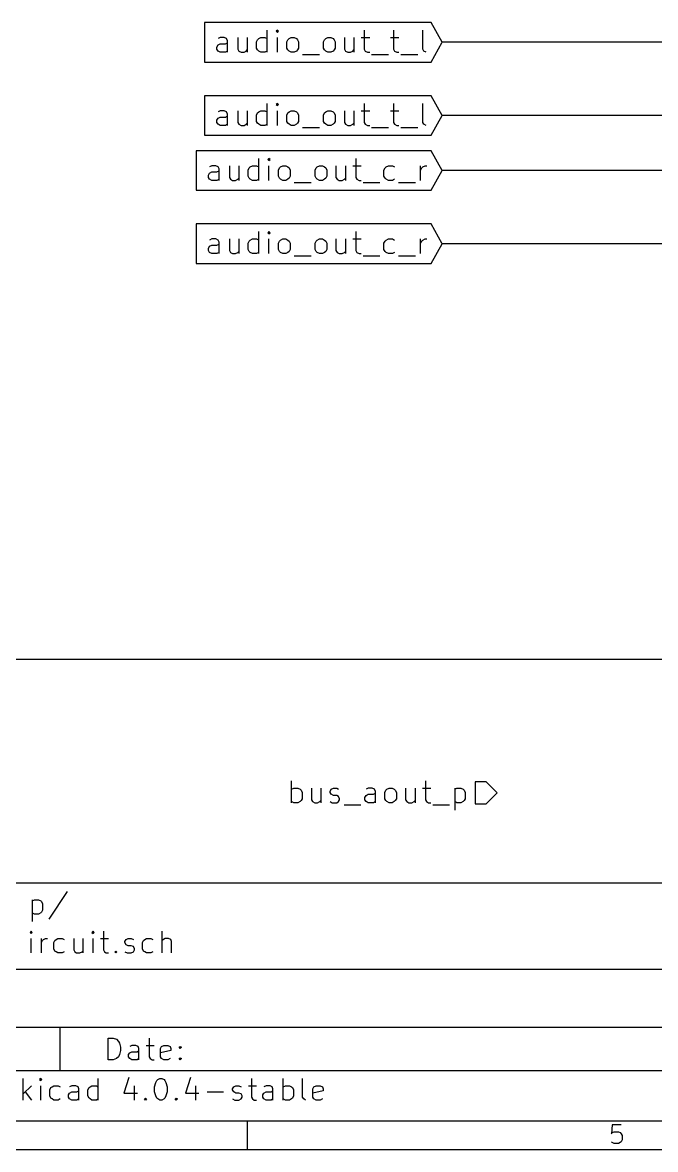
# Model space of a CAD drawing. Extents: x 10 to 329, y -200 to -10.
# Drawn here: x 194.4 to 238.3, y -200 to -121.8 of the extents above; entities that cross this region are included whole.
import ezdxf

# ---------------------------------------------------------------- set-up
doc = ezdxf.new("R2010")
doc.units = 0
doc.header["$MEASUREMENT"] = 0
doc.layers.add('BLACK', color=7, linetype='CONTINUOUS')

msp = doc.modelspace()

# ---------------------------------------------------------------- linework, layer by layer
at = {"layer": 'Black'}
for p, q in [((222.758, -121.818), (207.035, -121.818)), ((207.035, -121.818), (207.035, -123.19)), ((223.52, -123.19), (222.758, -121.818)), ((211.379, -123.876), (211.379, -122.352)), ((212.09, -122.352), (212.014, -122.428)), ((212.014, -122.428), (212.09, -122.504)), ((212.166, -122.428), (212.09, -122.352)), ((212.09, -122.352), (212.09, -122.504)), ((212.09, -122.504), (212.166, -122.428)), ((218.11, -122.352), (218.11, -123.673)), ((220.142, -122.352), (220.142, -123.673)), ((222.174, -123.673), (222.174, -122.352)), ((207.035, -123.19), (207.035, -124.562)), ((207.899, -123.52), (207.975, -123.368)), ((207.899, -123.673), (207.899, -123.52)), ((208.128, -122.86), (207.975, -122.936)), ((207.975, -123.368), (208.128, -123.292)), ((208.407, -122.86), (208.128, -122.86)), ((208.128, -123.292), (208.483, -123.292)), ((208.559, -122.936), (208.407, -122.86)), ((208.483, -123.292), (208.636, -123.215)), ((208.636, -123.088), (208.559, -122.936)), ((208.636, -123.876), (208.636, -123.088)), ((209.347, -122.86), (209.347, -123.673)), ((210.007, -122.86), (210.007, -123.876)), ((210.642, -123.165), (210.718, -123.012)), ((210.642, -123.596), (210.642, -123.165)), ((210.718, -123.012), (210.795, -122.936)), ((210.795, -122.936), (210.947, -122.86)), ((210.947, -122.86), (211.226, -122.86)), ((211.226, -122.86), (211.379, -122.936)), ((212.09, -123.876), (212.09, -122.86)), ((212.75, -123.165), (212.827, -123.012)), ((212.75, -123.596), (212.75, -123.165)), ((212.827, -123.012), (212.903, -122.936)), ((212.903, -122.936), (213.055, -122.86)), ((213.055, -122.86), (213.258, -122.86)), ((213.258, -122.86), (213.411, -122.936)), ((213.411, -122.936), (213.487, -123.012)), ((213.487, -123.012), (213.563, -123.165)), ((213.563, -123.165), (213.563, -123.596)), ((215.29, -123.165), (215.367, -123.012)), ((215.29, -123.596), (215.29, -123.165)), ((215.367, -123.012), (215.443, -122.936)), ((215.443, -122.936), (215.595, -122.86)), ((215.595, -122.86), (215.798, -122.86)), ((215.798, -122.86), (215.951, -122.936)), ((215.951, -122.936), (216.027, -123.012)), ((216.027, -123.012), (216.103, -123.165)), ((216.103, -123.165), (216.103, -123.596)), ((216.738, -122.86), (216.738, -123.673)), ((217.399, -122.86), (217.399, -123.876)), ((217.907, -122.86), (218.491, -122.86)), ((219.939, -122.86), (220.523, -122.86)), ((222.758, -124.562), (223.52, -123.19)), ((237.49, -123.19), (223.52, -123.19)), ((245.11, -123.19), (237.49, -123.19)), ((207.975, -123.8), (207.899, -123.673)), ((208.128, -123.876), (207.975, -123.8)), ((208.483, -123.876), (208.128, -123.876)), ((208.636, -123.8), (208.483, -123.876)), ((209.347, -123.673), (209.423, -123.8)), ((209.423, -123.8), (209.575, -123.876)), ((209.575, -123.876), (209.779, -123.876)), ((209.779, -123.876), (209.931, -123.8)), ((209.931, -123.8), (210.007, -123.723)), ((210.718, -123.723), (210.642, -123.596)), ((210.795, -123.8), (210.718, -123.723)), ((210.947, -123.876), (210.795, -123.8)), ((211.226, -123.876), (210.947, -123.876)), ((211.379, -123.8), (211.226, -123.876)), ((212.827, -123.723), (212.75, -123.596)), ((212.903, -123.8), (212.827, -123.723)), ((213.055, -123.876), (212.903, -123.8)), ((213.258, -123.876), (213.055, -123.876)), ((213.411, -123.8), (213.258, -123.876)), ((213.487, -123.723), (213.411, -123.8)), ((213.563, -123.596), (213.487, -123.723)), ((213.843, -124.028), (215.011, -124.028)), ((215.367, -123.723), (215.29, -123.596)), ((215.443, -123.8), (215.367, -123.723)), ((215.595, -123.876), (215.443, -123.8)), ((215.798, -123.876), (215.595, -123.876)), ((215.951, -123.8), (215.798, -123.876)), ((216.027, -123.723), (215.951, -123.8)), ((216.103, -123.596), (216.027, -123.723)), ((216.738, -123.673), (216.814, -123.8)), ((216.814, -123.8), (216.967, -123.876)), ((216.967, -123.876), (217.17, -123.876)), ((217.17, -123.876), (217.322, -123.8)), ((217.322, -123.8), (217.399, -123.723)), ((218.11, -123.673), (218.186, -123.8)), ((218.186, -123.8), (218.338, -123.876)), ((218.338, -123.876), (218.491, -123.876)), ((218.618, -124.028), (219.786, -124.028)), ((220.142, -123.673), (220.218, -123.8)), ((220.218, -123.8), (220.37, -123.876)), ((220.37, -123.876), (220.523, -123.876)), ((220.65, -124.028), (221.818, -124.028)), ((222.25, -123.8), (222.174, -123.673)), ((222.402, -123.876), (222.25, -123.8)), ((207.035, -124.562), (222.758, -124.562)), ((222.758, -126.898), (207.035, -126.898)), ((207.035, -126.898), (207.035, -128.27)), ((211.379, -128.956), (211.379, -127.432)), ((212.09, -127.432), (212.014, -127.508)), ((212.166, -127.508), (212.09, -127.432)), ((212.09, -127.432), (212.09, -127.584)), ((218.11, -127.432), (218.11, -128.753)), ((220.142, -127.432), (220.142, -128.753)), ((222.174, -128.753), (222.174, -127.432)), ((223.52, -128.27), (222.758, -126.898)), ((208.128, -127.94), (207.975, -128.016)), ((208.407, -127.94), (208.128, -127.94)), ((208.559, -128.016), (208.407, -127.94)), ((208.636, -128.168), (208.559, -128.016)), ((208.636, -128.956), (208.636, -128.168)), ((209.347, -127.94), (209.347, -128.753)), ((210.007, -127.94), (210.007, -128.956)), ((210.642, -128.245), (210.718, -128.092)), ((210.718, -128.092), (210.795, -128.016)), ((210.795, -128.016), (210.947, -127.94)), ((210.947, -127.94), (211.226, -127.94)), ((211.226, -127.94), (211.379, -128.016)), ((212.014, -127.508), (212.09, -127.584)), ((212.09, -127.584), (212.166, -127.508)), ((212.09, -128.956), (212.09, -127.94)), ((212.75, -128.245), (212.827, -128.092)), ((212.827, -128.092), (212.903, -128.016)), ((212.903, -128.016), (213.055, -127.94)), ((213.055, -127.94), (213.258, -127.94)), ((213.258, -127.94), (213.411, -128.016)), ((213.411, -128.016), (213.487, -128.092)), ((213.487, -128.092), (213.563, -128.245)), ((215.29, -128.245), (215.367, -128.092)), ((215.367, -128.092), (215.443, -128.016)), ((215.443, -128.016), (215.595, -127.94)), ((215.595, -127.94), (215.798, -127.94)), ((215.798, -127.94), (215.951, -128.016)), ((215.951, -128.016), (216.027, -128.092)), ((216.027, -128.092), (216.103, -128.245)), ((216.738, -127.94), (216.738, -128.753)), ((217.399, -127.94), (217.399, -128.956)), ((217.907, -127.94), (218.491, -127.94)), ((219.939, -127.94), (220.523, -127.94)), ((207.035, -128.27), (207.035, -129.642)), ((207.899, -128.6), (207.975, -128.448)), ((207.899, -128.753), (207.899, -128.6)), ((207.975, -128.88), (207.899, -128.753)), ((207.975, -128.448), (208.128, -128.372)), ((208.128, -128.956), (207.975, -128.88)), ((208.128, -128.372), (208.483, -128.372)), ((208.483, -128.956), (208.128, -128.956)), ((208.483, -128.372), (208.636, -128.295)), ((208.636, -128.88), (208.483, -128.956)), ((209.347, -128.753), (209.423, -128.88)), ((209.423, -128.88), (209.575, -128.956)), ((209.575, -128.956), (209.779, -128.956)), ((209.779, -128.956), (209.931, -128.88)), ((209.931, -128.88), (210.007, -128.803)), ((210.642, -128.676), (210.642, -128.245)), ((210.718, -128.803), (210.642, -128.676)), ((210.795, -128.88), (210.718, -128.803)), ((210.947, -128.956), (210.795, -128.88)), ((211.226, -128.956), (210.947, -128.956)), ((211.379, -128.88), (211.226, -128.956)), ((212.75, -128.676), (212.75, -128.245)), ((212.827, -128.803), (212.75, -128.676)), ((212.903, -128.88), (212.827, -128.803)), ((213.055, -128.956), (212.903, -128.88)), ((213.258, -128.956), (213.055, -128.956)), ((213.411, -128.88), (213.258, -128.956)), ((213.487, -128.803), (213.411, -128.88)), ((213.563, -128.676), (213.487, -128.803)), ((213.563, -128.245), (213.563, -128.676)), ((215.29, -128.676), (215.29, -128.245)), ((215.367, -128.803), (215.29, -128.676)), ((215.443, -128.88), (215.367, -128.803)), ((215.595, -128.956), (215.443, -128.88)), ((215.798, -128.956), (215.595, -128.956)), ((215.951, -128.88), (215.798, -128.956)), ((216.027, -128.803), (215.951, -128.88)), ((216.103, -128.676), (216.027, -128.803)), ((216.103, -128.245), (216.103, -128.676)), ((216.738, -128.753), (216.814, -128.88)), ((216.814, -128.88), (216.967, -128.956)), ((216.967, -128.956), (217.17, -128.956)), ((217.17, -128.956), (217.322, -128.88)), ((217.322, -128.88), (217.399, -128.803)), ((218.11, -128.753), (218.186, -128.88)), ((218.186, -128.88), (218.338, -128.956)), ((218.338, -128.956), (218.491, -128.956)), ((220.142, -128.753), (220.218, -128.88)), ((220.218, -128.88), (220.37, -128.956)), ((220.37, -128.956), (220.523, -128.956)), ((222.25, -128.88), (222.174, -128.753)), ((222.402, -128.956), (222.25, -128.88)), ((222.758, -129.642), (223.52, -128.27)), ((237.49, -128.27), (223.52, -128.27)), ((245.11, -128.27), (237.49, -128.27)), ((207.035, -129.642), (222.758, -129.642)), ((213.843, -129.108), (215.011, -129.108)), ((218.618, -129.108), (219.786, -129.108)), ((220.65, -129.108), (221.818, -129.108)), ((222.758, -130.708), (206.451, -130.708)), ((206.451, -130.708), (206.451, -132.08)), ((210.795, -132.766), (210.795, -131.242)), ((211.506, -131.242), (211.43, -131.318)), ((211.43, -131.318), (211.506, -131.394)), ((211.582, -131.318), (211.506, -131.242)), ((211.506, -131.242), (211.506, -131.394)), ((211.506, -131.394), (211.582, -131.318)), ((217.526, -131.242), (217.526, -132.563)), ((223.52, -132.08), (222.758, -130.708)), ((206.451, -132.08), (206.451, -133.452)), ((207.543, -131.75), (207.391, -131.826)), ((207.823, -131.75), (207.543, -131.75)), ((207.975, -131.826), (207.823, -131.75)), ((207.899, -132.182), (208.051, -132.105)), ((208.051, -131.978), (207.975, -131.826)), ((208.051, -132.766), (208.051, -131.978)), ((208.763, -131.75), (208.763, -132.563)), ((209.423, -131.75), (209.423, -132.766)), ((210.058, -132.055), (210.134, -131.902)), ((210.058, -132.486), (210.058, -132.055)), ((210.134, -131.902), (210.21, -131.826)), ((210.21, -131.826), (210.363, -131.75)), ((210.363, -131.75), (210.642, -131.75)), ((210.642, -131.75), (210.795, -131.826)), ((211.506, -132.766), (211.506, -131.75)), ((212.166, -132.055), (212.242, -131.902)), ((212.166, -132.486), (212.166, -132.055)), ((212.242, -131.902), (212.319, -131.826)), ((212.319, -131.826), (212.471, -131.75)), ((212.471, -131.75), (212.674, -131.75)), ((212.674, -131.75), (212.827, -131.826)), ((212.827, -131.826), (212.903, -131.902)), ((212.903, -131.902), (212.979, -132.055)), ((212.979, -132.055), (212.979, -132.486)), ((214.706, -132.055), (214.782, -131.902)), ((214.706, -132.486), (214.706, -132.055)), ((214.782, -131.902), (214.859, -131.826)), ((214.859, -131.826), (215.011, -131.75)), ((215.011, -131.75), (215.214, -131.75)), ((215.214, -131.75), (215.367, -131.826)), ((215.367, -131.826), (215.443, -131.902)), ((215.443, -131.902), (215.519, -132.055)), ((215.519, -132.055), (215.519, -132.486)), ((216.154, -131.75), (216.154, -132.563)), ((216.814, -131.75), (216.814, -132.766)), ((217.322, -131.75), (217.907, -131.75)), ((219.481, -132.055), (219.558, -131.902)), ((219.481, -132.486), (219.481, -132.055)), ((219.558, -131.902), (219.634, -131.826)), ((219.634, -131.826), (219.786, -131.75)), ((219.786, -131.75), (220.066, -131.75)), ((220.066, -131.75), (220.218, -131.826)), ((222.021, -132.766), (222.021, -131.75)), ((222.021, -132.055), (222.098, -131.902)), ((222.098, -131.902), (222.174, -131.826)), ((222.174, -131.826), (222.326, -131.75)), ((222.326, -131.75), (222.453, -131.75)), ((222.758, -133.452), (223.52, -132.08)), ((237.49, -132.08), (223.52, -132.08)), ((245.11, -132.08), (237.49, -132.08)), ((207.315, -132.41), (207.391, -132.258)), ((207.315, -132.563), (207.315, -132.41)), ((207.391, -132.69), (207.315, -132.563)), ((207.391, -132.258), (207.543, -132.182)), ((207.543, -132.766), (207.391, -132.69)), ((207.543, -132.182), (207.899, -132.182)), ((207.899, -132.766), (207.543, -132.766)), ((208.051, -132.69), (207.899, -132.766)), ((208.763, -132.563), (208.839, -132.69)), ((208.839, -132.69), (208.991, -132.766)), ((208.991, -132.766), (209.194, -132.766)), ((209.194, -132.766), (209.347, -132.69)), ((209.347, -132.69), (209.423, -132.613)), ((210.134, -132.613), (210.058, -132.486)), ((210.21, -132.69), (210.134, -132.613)), ((210.363, -132.766), (210.21, -132.69)), ((210.642, -132.766), (210.363, -132.766)), ((210.795, -132.69), (210.642, -132.766)), ((212.242, -132.613), (212.166, -132.486)), ((212.319, -132.69), (212.242, -132.613)), ((212.471, -132.766), (212.319, -132.69)), ((212.674, -132.766), (212.471, -132.766)), ((212.827, -132.69), (212.674, -132.766)), ((212.903, -132.613), (212.827, -132.69)), ((212.979, -132.486), (212.903, -132.613)), ((214.782, -132.613), (214.706, -132.486)), ((214.859, -132.69), (214.782, -132.613)), ((215.011, -132.766), (214.859, -132.69)), ((215.214, -132.766), (215.011, -132.766)), ((215.367, -132.69), (215.214, -132.766)), ((215.443, -132.613), (215.367, -132.69)), ((215.519, -132.486), (215.443, -132.613)), ((216.154, -132.563), (216.23, -132.69)), ((216.23, -132.69), (216.383, -132.766)), ((216.383, -132.766), (216.586, -132.766)), ((216.586, -132.766), (216.738, -132.69)), ((216.738, -132.69), (216.814, -132.613)), ((217.526, -132.563), (217.602, -132.69)), ((217.602, -132.69), (217.754, -132.766)), ((217.754, -132.766), (217.907, -132.766)), ((219.558, -132.613), (219.481, -132.486)), ((219.634, -132.69), (219.558, -132.613)), ((219.786, -132.766), (219.634, -132.69)), ((220.066, -132.766), (219.786, -132.766)), ((220.218, -132.69), (220.066, -132.766)), ((206.451, -133.452), (222.758, -133.452)), ((213.258, -132.918), (214.427, -132.918)), ((218.034, -132.918), (219.202, -132.918)), ((220.497, -132.918), (221.666, -132.918)), ((222.758, -135.788), (206.451, -135.788)), ((206.451, -135.788), (206.451, -137.16)), ((223.52, -137.16), (222.758, -135.788)), ((210.795, -137.846), (210.795, -136.322)), ((211.506, -136.322), (211.43, -136.398)), ((211.43, -136.398), (211.506, -136.474)), ((211.582, -136.398), (211.506, -136.322)), ((211.506, -136.322), (211.506, -136.474)), ((211.506, -136.474), (211.582, -136.398)), ((217.526, -136.322), (217.526, -137.643)), ((206.451, -137.16), (206.451, -138.532)), ((207.315, -137.49), (207.391, -137.338)), ((207.315, -137.643), (207.315, -137.49)), ((207.543, -136.83), (207.391, -136.906)), ((207.391, -137.338), (207.543, -137.262)), ((207.823, -136.83), (207.543, -136.83)), ((207.543, -137.262), (207.899, -137.262)), ((207.975, -136.906), (207.823, -136.83)), ((207.899, -137.262), (208.051, -137.185)), ((208.051, -137.058), (207.975, -136.906)), ((208.051, -137.846), (208.051, -137.058)), ((208.763, -136.83), (208.763, -137.643)), ((209.423, -136.83), (209.423, -137.846)), ((210.058, -137.135), (210.134, -136.982)), ((210.058, -137.566), (210.058, -137.135)), ((210.134, -137.693), (210.058, -137.566)), ((210.134, -136.982), (210.21, -136.906)), ((210.21, -136.906), (210.363, -136.83)), ((210.363, -136.83), (210.642, -136.83)), ((210.642, -136.83), (210.795, -136.906)), ((211.506, -137.846), (211.506, -136.83)), ((212.166, -137.135), (212.242, -136.982)), ((212.166, -137.566), (212.166, -137.135)), ((212.242, -137.693), (212.166, -137.566)), ((212.242, -136.982), (212.319, -136.906)), ((212.319, -136.906), (212.471, -136.83)), ((212.471, -136.83), (212.674, -136.83)), ((212.674, -136.83), (212.827, -136.906)), ((212.827, -136.906), (212.903, -136.982)), ((212.903, -136.982), (212.979, -137.135)), ((212.979, -137.566), (212.903, -137.693)), ((212.979, -137.135), (212.979, -137.566)), ((214.706, -137.135), (214.782, -136.982)), ((214.706, -137.566), (214.706, -137.135)), ((214.782, -137.693), (214.706, -137.566)), ((214.782, -136.982), (214.859, -136.906)), ((214.859, -136.906), (215.011, -136.83)), ((215.011, -136.83), (215.214, -136.83)), ((215.214, -136.83), (215.367, -136.906)), ((215.367, -136.906), (215.443, -136.982)), ((215.443, -136.982), (215.519, -137.135)), ((215.519, -137.566), (215.443, -137.693)), ((215.519, -137.135), (215.519, -137.566)), ((216.154, -136.83), (216.154, -137.643)), ((216.814, -136.83), (216.814, -137.846)), ((217.322, -136.83), (217.907, -136.83)), ((219.481, -137.135), (219.558, -136.982)), ((219.481, -137.566), (219.481, -137.135)), ((219.558, -137.693), (219.481, -137.566)), ((219.558, -136.982), (219.634, -136.906)), ((219.634, -136.906), (219.786, -136.83)), ((219.786, -136.83), (220.066, -136.83)), ((220.066, -136.83), (220.218, -136.906)), ((222.021, -137.846), (222.021, -136.83)), ((222.021, -137.135), (222.098, -136.982)), ((222.098, -136.982), (222.174, -136.906)), ((222.174, -136.906), (222.326, -136.83)), ((222.326, -136.83), (222.453, -136.83)), ((222.758, -138.532), (223.52, -137.16)), ((237.49, -137.16), (223.52, -137.16)), ((245.11, -137.16), (237.49, -137.16)), ((207.391, -137.77), (207.315, -137.643)), ((207.543, -137.846), (207.391, -137.77)), ((207.899, -137.846), (207.543, -137.846)), ((208.051, -137.77), (207.899, -137.846)), ((208.763, -137.643), (208.839, -137.77)), ((208.839, -137.77), (208.991, -137.846)), ((208.991, -137.846), (209.194, -137.846)), ((209.194, -137.846), (209.347, -137.77)), ((209.347, -137.77), (209.423, -137.693)), ((210.21, -137.77), (210.134, -137.693)), ((210.363, -137.846), (210.21, -137.77)), ((210.642, -137.846), (210.363, -137.846)), ((210.795, -137.77), (210.642, -137.846)), ((212.319, -137.77), (212.242, -137.693)), ((212.471, -137.846), (212.319, -137.77)), ((212.674, -137.846), (212.471, -137.846)), ((212.827, -137.77), (212.674, -137.846)), ((212.903, -137.693), (212.827, -137.77)), ((213.258, -137.998), (214.427, -137.998)), ((214.859, -137.77), (214.782, -137.693)), ((215.011, -137.846), (214.859, -137.77)), ((215.214, -137.846), (215.011, -137.846)), ((215.367, -137.77), (215.214, -137.846)), ((215.443, -137.693), (215.367, -137.77)), ((216.154, -137.643), (216.23, -137.77)), ((216.23, -137.77), (216.383, -137.846)), ((216.383, -137.846), (216.586, -137.846)), ((216.586, -137.846), (216.738, -137.77)), ((216.738, -137.77), (216.814, -137.693)), ((217.526, -137.643), (217.602, -137.77)), ((217.602, -137.77), (217.754, -137.846)), ((217.754, -137.846), (217.907, -137.846)), ((218.034, -137.998), (219.202, -137.998)), ((219.634, -137.77), (219.558, -137.693)), ((219.786, -137.846), (219.634, -137.77)), ((220.066, -137.846), (219.786, -137.846)), ((220.218, -137.77), (220.066, -137.846)), ((220.497, -137.998), (221.666, -137.998)), ((206.451, -138.532), (222.758, -138.532)), ((285.013, -166.014), (177.013, -166.014)), ((213.081, -175.946), (213.081, -174.422)), ((213.081, -175.006), (213.233, -174.93)), ((213.233, -174.93), (213.512, -174.93)), ((213.512, -174.93), (213.665, -175.006)), ((213.665, -175.006), (213.741, -175.082)), ((213.741, -175.082), (213.817, -175.235)), ((214.452, -174.93), (214.452, -175.743)), ((215.113, -174.93), (215.113, -175.946)), ((215.748, -175.158), (215.824, -175.006)), ((215.824, -175.006), (215.976, -174.93)), ((215.976, -174.93), (216.205, -174.93)), ((216.205, -174.93), (216.332, -175.006)), ((218.389, -174.93), (218.237, -175.006)), ((218.669, -174.93), (218.389, -174.93)), ((218.821, -175.006), (218.669, -174.93)), ((218.897, -175.158), (218.821, -175.006)), ((219.532, -175.235), (219.608, -175.082)), ((219.608, -175.082), (219.685, -175.006)), ((219.685, -175.006), (219.837, -174.93)), ((219.837, -174.93), (220.04, -174.93)), ((220.04, -174.93), (220.193, -175.006)), ((220.193, -175.006), (220.269, -175.082)), ((220.269, -175.082), (220.345, -175.235)), ((220.98, -174.93), (220.98, -175.743)), ((221.64, -174.93), (221.64, -175.946)), ((222.148, -174.93), (222.733, -174.93)), ((222.352, -174.422), (222.352, -175.743)), ((224.384, -174.93), (224.384, -176.454)), ((224.384, -175.006), (224.536, -174.93)), ((224.536, -174.93), (224.815, -174.93)), ((224.815, -174.93), (224.968, -175.006)), ((224.968, -175.006), (225.044, -175.082)), ((225.044, -175.082), (225.12, -175.235)), ((226.568, -174.498), (225.806, -174.498)), ((225.806, -174.498), (225.806, -176.022)), ((227.33, -175.26), (226.568, -174.498)), ((213.233, -175.946), (213.081, -175.87)), ((213.665, -175.87), (213.512, -175.946)), ((213.741, -175.793), (213.665, -175.87)), ((213.817, -175.666), (213.741, -175.793)), ((213.817, -175.235), (213.817, -175.666)), ((214.452, -175.743), (214.528, -175.87)), ((214.528, -175.87), (214.681, -175.946)), ((214.884, -175.946), (215.036, -175.87)), ((215.036, -175.87), (215.113, -175.793)), ((215.748, -175.235), (215.748, -175.158)), ((215.824, -175.362), (215.748, -175.235)), ((215.748, -175.87), (215.9, -175.946)), ((215.976, -175.438), (215.824, -175.362)), ((216.205, -175.438), (215.976, -175.438)), ((216.332, -175.514), (216.205, -175.438)), ((216.205, -175.946), (216.332, -175.87)), ((216.408, -175.666), (216.332, -175.514)), ((216.332, -175.87), (216.408, -175.743)), ((216.408, -175.743), (216.408, -175.666)), ((218.161, -175.59), (218.237, -175.438)), ((218.161, -175.743), (218.161, -175.59)), ((218.237, -175.87), (218.161, -175.743)), ((218.237, -175.438), (218.389, -175.362)), ((218.389, -175.946), (218.237, -175.87)), ((218.389, -175.362), (218.745, -175.362)), ((218.745, -175.362), (218.897, -175.285)), ((218.897, -175.87), (218.745, -175.946)), ((218.897, -175.946), (218.897, -175.158)), ((219.532, -175.666), (219.532, -175.235)), ((219.608, -175.793), (219.532, -175.666)), ((219.685, -175.87), (219.608, -175.793)), ((219.837, -175.946), (219.685, -175.87)), ((220.193, -175.87), (220.04, -175.946)), ((220.269, -175.793), (220.193, -175.87)), ((220.345, -175.666), (220.269, -175.793)), ((220.345, -175.235), (220.345, -175.666)), ((220.98, -175.743), (221.056, -175.87)), ((221.056, -175.87), (221.209, -175.946)), ((221.412, -175.946), (221.564, -175.87)), ((221.564, -175.87), (221.64, -175.793)), ((222.352, -175.743), (222.428, -175.87)), ((222.428, -175.87), (222.58, -175.946)), ((224.536, -175.946), (224.384, -175.87)), ((224.968, -175.87), (224.815, -175.946)), ((225.044, -175.793), (224.968, -175.87)), ((225.12, -175.666), (225.044, -175.793)), ((225.12, -175.235), (225.12, -175.666)), ((226.568, -176.022), (227.33, -175.26)), ((213.512, -175.946), (213.233, -175.946)), ((214.681, -175.946), (214.884, -175.946)), ((215.9, -175.946), (216.205, -175.946)), ((216.713, -176.098), (217.881, -176.098)), ((218.745, -175.946), (218.389, -175.946)), ((220.04, -175.946), (219.837, -175.946)), ((221.209, -175.946), (221.412, -175.946)), ((222.58, -175.946), (222.733, -175.946)), ((222.86, -176.098), (224.028, -176.098)), ((224.815, -175.946), (224.536, -175.946)), ((225.806, -176.022), (226.568, -176.022)), ((177.013, -181.508), (285.013, -181.508)), ((197.51, -182.093), (196.24, -184.023)), ((195.097, -182.677), (195.097, -184.175)), ((195.097, -182.753), (195.25, -182.677)), ((195.25, -182.677), (195.529, -182.677)), ((195.529, -182.677), (195.682, -182.753)), ((195.682, -182.753), (195.732, -182.804)), ((195.732, -182.804), (195.809, -182.956)), ((195.25, -183.667), (195.097, -183.591)), ((195.529, -183.667), (195.25, -183.667)), ((195.682, -183.591), (195.529, -183.667)), ((195.732, -183.54), (195.682, -183.591)), ((195.809, -183.388), (195.732, -183.54)), ((195.809, -182.956), (195.809, -183.388)), ((195.021, -184.861), (194.945, -184.937)), ((194.945, -184.937), (195.021, -185.014)), ((195.097, -184.937), (195.021, -184.861)), ((195.021, -184.861), (195.021, -185.014)), ((195.021, -185.014), (195.097, -184.937)), ((199.314, -184.861), (199.238, -184.937)), ((199.238, -184.937), (199.314, -185.014)), ((199.39, -184.937), (199.314, -184.861)), ((199.314, -184.861), (199.314, -185.014)), ((199.314, -185.014), (199.39, -184.937)), ((200.025, -184.861), (200.025, -186.157)), ((204.114, -186.36), (204.114, -184.861)), ((195.021, -186.36), (195.021, -185.369)), ((195.732, -186.36), (195.732, -185.369)), ((195.732, -185.649), (195.809, -185.496)), ((195.809, -185.496), (195.885, -185.445)), ((195.885, -185.445), (196.012, -185.369)), ((196.012, -185.369), (196.164, -185.369)), ((196.596, -185.649), (196.672, -185.496)), ((196.596, -186.08), (196.596, -185.649)), ((196.672, -185.496), (196.748, -185.445)), ((196.748, -185.445), (196.875, -185.369)), ((196.875, -185.369), (197.18, -185.369)), ((197.18, -185.369), (197.307, -185.445)), ((197.968, -185.369), (197.968, -186.157)), ((198.603, -185.369), (198.603, -186.36)), ((199.314, -186.36), (199.314, -185.369)), ((199.822, -185.369), (200.381, -185.369)), ((201.524, -185.572), (201.6, -185.445)), ((201.524, -185.649), (201.524, -185.572)), ((201.6, -185.801), (201.524, -185.649)), ((201.6, -185.445), (201.752, -185.369)), ((201.752, -185.877), (201.6, -185.801)), ((201.752, -185.369), (201.955, -185.369)), ((201.955, -185.877), (201.752, -185.877)), ((201.955, -185.369), (202.108, -185.445)), ((202.108, -185.928), (201.955, -185.877)), ((202.184, -186.08), (202.108, -185.928)), ((202.743, -185.649), (202.819, -185.496)), ((202.743, -186.08), (202.743, -185.649)), ((202.819, -185.496), (202.895, -185.445)), ((202.895, -185.445), (203.022, -185.369)), ((203.022, -185.369), (203.327, -185.369)), ((203.327, -185.369), (203.454, -185.445)), ((204.191, -185.445), (204.114, -185.496)), ((204.318, -185.369), (204.191, -185.445)), ((204.546, -185.369), (204.318, -185.369)), ((204.699, -185.445), (204.546, -185.369)), ((204.749, -185.572), (204.699, -185.445)), ((204.749, -186.36), (204.749, -185.572)), ((196.672, -186.233), (196.596, -186.08)), ((196.748, -186.284), (196.672, -186.233)), ((196.875, -186.36), (196.748, -186.284)), ((197.18, -186.36), (196.875, -186.36)), ((197.307, -186.284), (197.18, -186.36)), ((197.968, -186.157), (198.044, -186.284)), ((198.044, -186.284), (198.171, -186.36)), ((198.171, -186.36), (198.399, -186.36)), ((198.399, -186.36), (198.552, -186.284)), ((198.552, -186.284), (198.603, -186.233)), ((200.025, -186.157), (200.101, -186.284)), ((200.101, -186.284), (200.228, -186.36)), ((200.228, -186.36), (200.381, -186.36)), ((200.812, -186.284), (200.889, -186.233)), ((200.889, -186.36), (200.812, -186.284)), ((200.889, -186.233), (200.965, -186.284)), ((200.889, -186.233), (200.889, -186.36)), ((200.965, -186.284), (200.889, -186.36)), ((201.524, -186.284), (201.676, -186.36)), ((201.676, -186.36), (201.955, -186.36)), ((201.955, -186.36), (202.108, -186.284)), ((202.108, -186.284), (202.184, -186.157)), ((202.184, -186.157), (202.184, -186.08)), ((202.819, -186.233), (202.743, -186.08)), ((202.895, -186.284), (202.819, -186.233)), ((203.022, -186.36), (202.895, -186.284)), ((203.327, -186.36), (203.022, -186.36)), ((203.454, -186.284), (203.327, -186.36)), ((177.013, -187.503), (285.013, -187.503)), ((177.013, -191.516), (285.013, -191.516)), ((197.002, -191.516), (197.002, -194.513)), ((200.355, -193.777), (200.355, -192.278)), ((200.355, -192.278), (200.711, -192.278)), ((200.711, -192.278), (200.939, -192.354)), ((203.2, -192.278), (203.2, -193.573)), ((200.939, -192.354), (201.066, -192.507)), ((201.066, -192.507), (201.143, -192.634)), ((201.143, -192.634), (201.219, -192.913)), ((201.219, -192.913), (201.219, -193.142)), ((202.006, -192.786), (201.854, -192.862)), ((202.286, -192.786), (202.006, -192.786)), ((202.438, -192.862), (202.286, -192.786)), ((202.489, -192.989), (202.438, -192.862)), ((202.489, -193.777), (202.489, -192.989)), ((202.997, -192.786), (203.556, -192.786)), ((203.987, -192.989), (204.064, -192.862)), ((203.987, -193.573), (203.987, -192.989)), ((204.064, -192.862), (204.216, -192.786)), ((204.216, -192.786), (204.495, -192.786)), ((204.495, -192.786), (204.648, -192.862)), ((204.648, -192.862), (204.699, -192.989)), ((204.699, -192.989), (204.699, -193.142)), ((205.283, -192.913), (205.359, -192.862)), ((205.359, -192.989), (205.283, -192.913)), ((205.359, -192.862), (205.435, -192.913)), ((205.359, -192.862), (205.359, -192.989)), ((205.435, -192.913), (205.359, -192.989)), ((200.711, -193.777), (200.355, -193.777)), ((200.939, -193.7), (200.711, -193.777)), ((201.066, -193.573), (200.939, -193.7)), ((201.143, -193.421), (201.066, -193.573)), ((201.219, -193.142), (201.143, -193.421)), ((201.778, -193.421), (201.854, -193.294)), ((201.778, -193.573), (201.778, -193.421)), ((201.854, -193.7), (201.778, -193.573)), ((201.854, -193.294), (202.006, -193.218)), ((202.006, -193.777), (201.854, -193.7)), ((202.006, -193.218), (202.362, -193.218)), ((202.362, -193.777), (202.006, -193.777)), ((202.362, -193.218), (202.489, -193.142)), ((202.489, -193.7), (202.362, -193.777)), ((203.2, -193.573), (203.276, -193.7)), ((203.276, -193.7), (203.403, -193.777)), ((203.403, -193.777), (203.556, -193.777)), ((204.699, -193.142), (203.987, -193.294)), ((204.064, -193.7), (203.987, -193.573)), ((204.216, -193.777), (204.064, -193.7)), ((204.495, -193.777), (204.216, -193.777)), ((204.648, -193.7), (204.495, -193.777)), ((205.283, -193.7), (205.359, -193.65)), ((205.359, -193.777), (205.283, -193.7)), ((205.359, -193.65), (205.435, -193.7)), ((205.359, -193.65), (205.359, -193.777)), ((205.435, -193.7), (205.359, -193.777)), ((177.013, -194.513), (285.013, -194.513)), ((194.462, -196.571), (194.462, -195.072)), ((195.682, -195.072), (195.605, -195.148)), ((195.605, -195.148), (195.682, -195.224)), ((195.758, -195.148), (195.682, -195.072)), ((195.682, -195.072), (195.682, -195.224)), ((195.682, -195.224), (195.758, -195.148)), ((199.669, -196.571), (199.669, -195.072)), ((201.803, -194.996), (201.447, -196.088)), ((203.581, -195.656), (203.657, -195.351)), ((203.657, -195.351), (203.733, -195.224)), ((203.733, -195.224), (203.81, -195.148)), ((203.81, -195.148), (203.937, -195.072)), ((203.937, -195.072), (204.089, -195.072)), ((204.089, -195.072), (204.241, -195.148)), ((204.241, -195.148), (204.292, -195.224)), ((204.292, -195.224), (204.368, -195.351)), ((204.368, -195.351), (204.445, -195.656)), ((206.07, -194.996), (205.715, -196.088)), ((210.287, -195.072), (210.287, -196.367)), ((212.496, -196.571), (212.496, -195.072)), ((213.843, -196.367), (213.843, -195.072)), ((195.047, -195.58), (194.462, -196.139)), ((194.615, -196.012), (195.047, -196.571)), ((195.682, -196.571), (195.682, -195.58)), ((196.317, -195.859), (196.393, -195.707)), ((196.317, -196.291), (196.317, -195.859)), ((196.393, -195.707), (196.469, -195.656)), ((196.469, -195.656), (196.596, -195.58)), ((196.596, -195.58), (196.901, -195.58)), ((196.901, -195.58), (197.028, -195.656)), ((197.612, -196.215), (197.688, -196.088)), ((197.612, -196.367), (197.612, -196.215)), ((197.841, -195.58), (197.688, -195.656)), ((197.688, -196.088), (197.841, -196.012)), ((198.12, -195.58), (197.841, -195.58)), ((197.841, -196.012), (198.196, -196.012)), ((198.272, -195.656), (198.12, -195.58)), ((198.196, -196.012), (198.323, -195.936)), ((198.323, -195.783), (198.272, -195.656)), ((198.323, -196.571), (198.323, -195.783)), ((198.958, -195.859), (199.034, -195.707)), ((198.958, -196.291), (198.958, -195.859)), ((199.034, -195.707), (199.111, -195.656)), ((199.111, -195.656), (199.238, -195.58)), ((199.238, -195.58), (199.542, -195.58)), ((199.542, -195.58), (199.669, -195.656)), ((201.447, -196.088), (202.387, -196.088)), ((202.159, -195.58), (202.159, -196.571)), ((203.581, -196.012), (203.581, -195.656)), ((203.657, -196.291), (203.581, -196.012)), ((204.445, -196.012), (204.368, -196.291)), ((204.445, -195.656), (204.445, -196.012)), ((205.715, -196.088), (206.654, -196.088)), ((206.426, -195.58), (206.426, -196.571)), ((207.213, -196.012), (208.356, -196.012)), ((208.991, -195.783), (209.067, -195.656)), ((208.991, -195.859), (208.991, -195.783)), ((209.067, -196.012), (208.991, -195.859)), ((209.067, -195.656), (209.22, -195.58)), ((209.22, -196.088), (209.067, -196.012)), ((209.22, -195.58), (209.423, -195.58)), ((209.423, -196.088), (209.22, -196.088)), ((209.423, -195.58), (209.575, -195.656)), ((209.575, -196.139), (209.423, -196.088)), ((209.652, -196.291), (209.575, -196.139)), ((210.083, -195.58), (210.642, -195.58)), ((211.074, -196.215), (211.15, -196.088)), ((211.074, -196.367), (211.074, -196.215)), ((211.303, -195.58), (211.15, -195.656)), ((211.15, -196.088), (211.303, -196.012)), ((211.582, -195.58), (211.303, -195.58)), ((211.303, -196.012), (211.658, -196.012)), ((211.734, -195.656), (211.582, -195.58)), ((211.658, -196.012), (211.785, -195.936)), ((211.785, -195.783), (211.734, -195.656)), ((211.785, -196.571), (211.785, -195.783)), ((212.496, -195.656), (212.649, -195.58)), ((212.649, -195.58), (212.928, -195.58)), ((212.928, -195.58), (213.081, -195.656)), ((213.081, -195.656), (213.131, -195.707)), ((213.131, -195.707), (213.208, -195.859)), ((213.208, -195.859), (213.208, -196.291)), ((214.554, -195.783), (214.63, -195.656)), ((214.554, -196.367), (214.554, -195.783)), ((215.265, -195.936), (214.554, -196.088)), ((214.63, -195.656), (214.782, -195.58)), ((214.782, -195.58), (215.062, -195.58)), ((215.062, -195.58), (215.214, -195.656)), ((215.214, -195.656), (215.265, -195.783)), ((215.265, -195.783), (215.265, -195.936)), ((196.393, -196.444), (196.317, -196.291)), ((196.469, -196.494), (196.393, -196.444)), ((196.596, -196.571), (196.469, -196.494)), ((196.901, -196.571), (196.596, -196.571)), ((197.028, -196.494), (196.901, -196.571)), ((197.688, -196.494), (197.612, -196.367)), ((197.841, -196.571), (197.688, -196.494)), ((198.196, -196.571), (197.841, -196.571)), ((198.323, -196.494), (198.196, -196.571)), ((199.034, -196.444), (198.958, -196.291)), ((199.111, -196.494), (199.034, -196.444)), ((199.238, -196.571), (199.111, -196.494)), ((199.542, -196.571), (199.238, -196.571)), ((199.669, -196.494), (199.542, -196.571)), ((202.87, -196.494), (202.946, -196.444)), ((202.946, -196.571), (202.87, -196.494)), ((202.946, -196.444), (203.022, -196.494)), ((202.946, -196.444), (202.946, -196.571)), ((203.022, -196.494), (202.946, -196.571)), ((203.733, -196.444), (203.657, -196.291)), ((203.81, -196.494), (203.733, -196.444)), ((203.937, -196.571), (203.81, -196.494)), ((204.089, -196.571), (203.937, -196.571)), ((204.241, -196.494), (204.089, -196.571)), ((204.292, -196.444), (204.241, -196.494)), ((204.368, -196.291), (204.292, -196.444)), ((205.003, -196.494), (205.08, -196.444)), ((205.08, -196.571), (205.003, -196.494)), ((205.08, -196.444), (205.156, -196.494)), ((205.08, -196.444), (205.08, -196.571)), ((205.156, -196.494), (205.08, -196.571)), ((208.991, -196.494), (209.144, -196.571)), ((209.144, -196.571), (209.423, -196.571)), ((209.423, -196.571), (209.575, -196.494)), ((209.575, -196.494), (209.652, -196.367)), ((209.652, -196.367), (209.652, -196.291)), ((210.287, -196.367), (210.363, -196.494)), ((210.363, -196.494), (210.49, -196.571)), ((210.49, -196.571), (210.642, -196.571)), ((211.15, -196.494), (211.074, -196.367)), ((211.303, -196.571), (211.15, -196.494)), ((211.658, -196.571), (211.303, -196.571)), ((211.785, -196.494), (211.658, -196.571)), ((212.649, -196.571), (212.496, -196.494)), ((212.928, -196.571), (212.649, -196.571)), ((213.081, -196.494), (212.928, -196.571)), ((213.131, -196.444), (213.081, -196.494)), ((213.208, -196.291), (213.131, -196.444)), ((213.919, -196.494), (213.843, -196.367)), ((214.046, -196.571), (213.919, -196.494)), ((214.63, -196.494), (214.554, -196.367)), ((214.782, -196.571), (214.63, -196.494)), ((215.062, -196.571), (214.782, -196.571)), ((215.214, -196.494), (215.062, -196.571)), ((11.9888, -198.018), (285.013, -198.018)), ((177.013, -198.018), (285.013, -198.018)), ((210.007, -198.018), (210.007, -200)), ((235.306, -198.298), (235.255, -198.907)), ((235.915, -198.298), (235.306, -198.298)), ((235.255, -198.907), (235.306, -198.831)), ((235.306, -198.831), (235.433, -198.78)), ((235.433, -198.78), (235.737, -198.78)), ((235.737, -198.78), (235.864, -198.831)), ((235.864, -198.831), (235.915, -198.907)), ((235.915, -198.907), (235.991, -199.034)), ((235.991, -199.339), (235.915, -199.466)), ((235.991, -199.034), (235.991, -199.339)), ((10.0076, -200), (286.995, -200)), ((235.306, -199.517), (235.255, -199.466)), ((235.433, -199.593), (235.306, -199.517)), ((235.737, -199.593), (235.433, -199.593)), ((235.864, -199.517), (235.737, -199.593)), ((235.915, -199.466), (235.864, -199.517))]:
    msp.add_line(p, q, dxfattribs=at)

doc.saveas('drawing.dxf')
